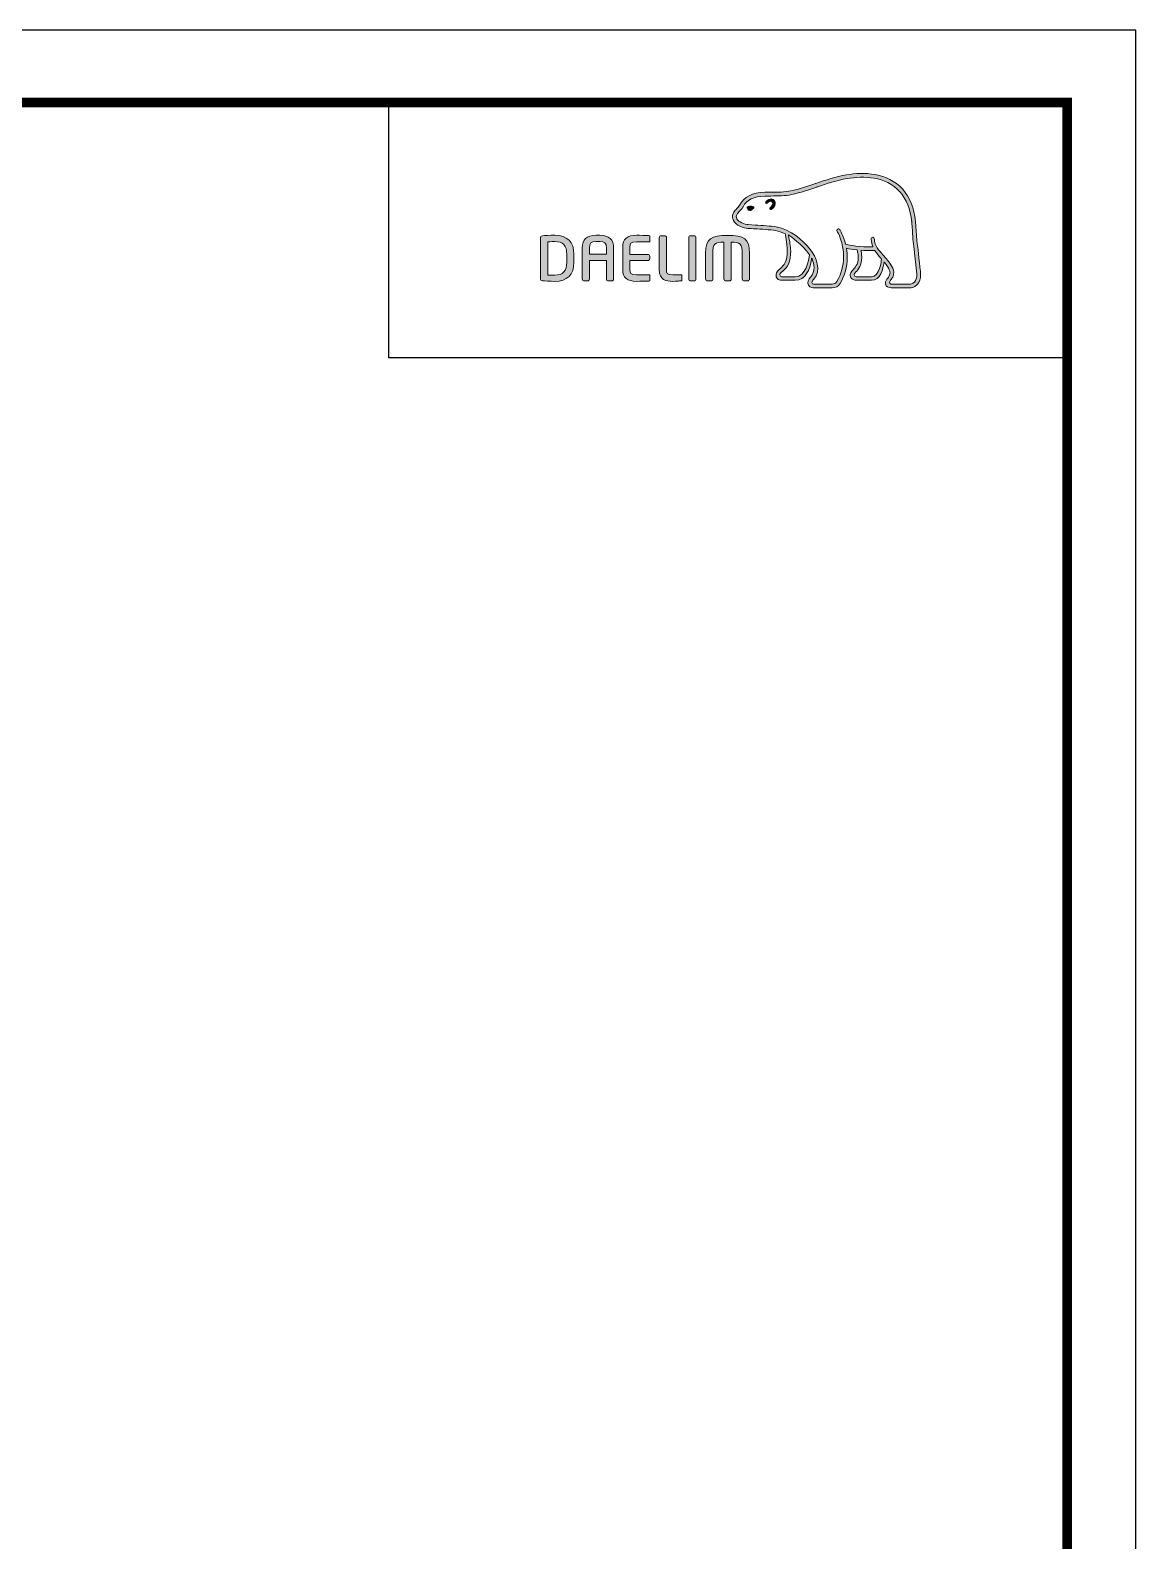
# Model space of a CAD drawing. Extents: x 881 to 2009, y 679 to 1506.
# Drawn here: x 1715.2 to 2009.1, y 1103.9 to 1505.6 of the extents above; entities that cross this region are included whole.
import ezdxf

# ---------------------------------------------------------------- set-up
doc = ezdxf.new("R2010")
doc.units = 0
doc.header["$LTSCALE"] = 10
doc.header["$MEASUREMENT"] = 0
doc.layers.get('0').update_dxf_attribs({"linetype": 'CONTINUOUS'})
doc.layers.add('레이어 1', color=7, linetype='CONTINUOUS', lineweight=0)

msp = doc.modelspace()

# ---------------------------------------------------------------- hatches: boundary and pattern name
at = {"layer": '레이어 1'}
h = msp.add_hatch(color=5, dxfattribs=at)
h.dxf.hatch_style = 1
edge = h.paths.add_edge_path(flags=16)
edge.add_spline(control_points=[(1950.26, 1438.6), (1949.77, 1438.05), (1949.16, 1438.05), (1949.13, 1438.05), (1949.13, 1438.05), (1944.18, 1438.05), (1944.18, 1438.05), (1944, 1438.05), (1943.86, 1438.09), (1943.77, 1438.18), (1943.69, 1438.26), (1943.66, 1438.37), (1943.66, 1438.51), (1943.66, 1438.79), (1943.86, 1439.04), (1944.08, 1439.31), (1944.28, 1439.57), (1944.47, 1439.82), (1944.58, 1440.12), (1944.85, 1440.85), (1944.82, 1441.62), (1944.5, 1442.31), (1943.91, 1443.55), (1943.04, 1444.52), (1942.2, 1445.46), (1942.2, 1445.46), (1941.92, 1445.78), (1941.92, 1445.78), (1940.83, 1447), (1939.7, 1448.26), (1939.61, 1449.96), (1939.59, 1450.3), (1939.43, 1450.5), (1939.22, 1450.5), (1939.22, 1450.5), (1938.9, 1450.34), (1938.89, 1450.34), (1938.8, 1450.25), (1938.75, 1450.1), (1938.75, 1449.94), (1938.75, 1449.94), (1938.76, 1449.88), (1938.76, 1449.88), (1938.8, 1449.27), (1938.95, 1448.66), (1939.21, 1448.03), (1939.21, 1448.03), (1939.23, 1447.97), (1939.23, 1447.97), (1939.23, 1447.97), (1939.16, 1447.97), (1939.16, 1447.97), (1935.99, 1447.84), (1932.87, 1448.44), (1931.96, 1448.66), (1931.39, 1450.93), (1930.48, 1452.44), (1930.44, 1452.5), (1930.37, 1452.62), (1930.25, 1452.71), (1930.14, 1452.74), (1930.14, 1452.74), (1929.88, 1452.7), (1929.84, 1452.7), (1929.82, 1452.66), (1929.77, 1452.6), (1929.67, 1452.46), (1929.67, 1452.46), (1929.66, 1452.35), (1929.66, 1452.35), (1929.66, 1452.35), (1929.74, 1452.05), (1929.74, 1452.05), (1929.81, 1451.93), (1931.44, 1449.08), (1931.44, 1445.29), (1931.44, 1442.96), (1930.83, 1440.75), (1929.62, 1438.75), (1929.33, 1438.26), (1928.95, 1438.05), (1928.38, 1438.05), (1928.38, 1438.05), (1923.5, 1438.05), (1923.5, 1438.05), (1923.34, 1438.05), (1923.01, 1438.16), (1923.01, 1438.51), (1923.01, 1438.71), (1923.19, 1439.03), (1923.49, 1439.36), (1925.52, 1441.63), (1924.35, 1445.16), (1922.4, 1447.49), (1920.51, 1449.74), (1917.44, 1452.57), (1913.5, 1453.27), (1912.1, 1453.51), (1909.8, 1453.65), (1907.94, 1453.76), (1907.94, 1453.76), (1906.07, 1453.87), (1906.07, 1453.87), (1905.1, 1453.94), (1903.51, 1454.54), (1903.03, 1455.45), (1902.82, 1455.83), (1902.85, 1456.22), (1903.1, 1456.66), (1903.27, 1456.93), (1903.49, 1457.16), (1903.77, 1457.44), (1904.07, 1457.75), (1904.39, 1458.07), (1904.64, 1458.5), (1904.64, 1458.5), (1904.71, 1458.63), (1904.71, 1458.63), (1905.65, 1460.43), (1907.59, 1461.39), (1910.48, 1461.46), (1910.48, 1461.46), (1912.11, 1461.48), (1912.11, 1461.48), (1913.9, 1461.49), (1915.92, 1461.5), (1917.59, 1461.86), (1919.93, 1462.36), (1922.28, 1463.16), (1924.35, 1463.87), (1924.35, 1463.87), (1924.42, 1463.89), (1924.42, 1463.89), (1926.98, 1464.77), (1929.64, 1465.68), (1932.35, 1466.12), (1936.68, 1466.83), (1942.64, 1466.81), (1946.39, 1462.6), (1948.12, 1460.66), (1949.19, 1457.98), (1949.55, 1454.64), (1949.55, 1454.64), (1949.54, 1454.65), (1949.53, 1454.66), (1949.56, 1454.6), (1949.59, 1454.22), (1949.74, 1452.1), (1949.78, 1451.08), (1949.83, 1450.02), (1950.1, 1448.06), (1950.1, 1448.06), (1950.85, 1441.52), (1950.85, 1441.52), (1950.85, 1441.52), (1950.9, 1440.72), (1950.9, 1440.72), (1950.9, 1439.78), (1950.69, 1439.07), (1950.26, 1438.6)], knot_values=[0, 0, 0, 0, 1, 1, 1, 2, 2, 2, 3, 3, 3, 4, 4, 4, 5, 5, 5, 6, 6, 6, 7, 7, 7, 8, 8, 8, 9, 9, 9, 10, 10, 10, 11, 11, 11, 12, 12, 12, 13, 13, 13, 14, 14, 14, 15, 15, 15, 16, 16, 16, 17, 17, 17, 18, 18, 18, 19, 19, 19, 20, 20, 20, 21, 21, 21, 22, 22, 22, 23, 23, 23, 24, 24, 24, 25, 25, 25, 26, 26, 26, 27, 27, 27, 28, 28, 28, 29, 29, 29, 30, 30, 30, 31, 31, 31, 32, 32, 32, 33, 33, 33, 34, 34, 34, 35, 35, 35, 36, 36, 36, 37, 37, 37, 38, 38, 38, 39, 39, 39, 40, 40, 40, 41, 41, 41, 42, 42, 42, 43, 43, 43, 44, 44, 44, 45, 45, 45, 46, 46, 46, 47, 47, 47, 48, 48, 48, 49, 49, 49, 50, 50, 50, 51, 51, 51, 52, 52, 52, 53, 53, 53, 53], degree=3, periodic=0)
edge = h.paths.add_edge_path(flags=16)
edge.add_spline(control_points=[(1938.83, 1440.01), (1938.83, 1440.01), (1934.79, 1440.01), (1934.79, 1440.01), (1934.49, 1440.01), (1934.25, 1440.25), (1934.25, 1440.55), (1934.25, 1440.77), (1934.44, 1441.04), (1934.61, 1441.22), (1935.43, 1442.01), (1936.27, 1443.09), (1936.27, 1445.15), (1936.27, 1445.15), (1936.22, 1446.08), (1936.22, 1446.08), (1936.22, 1446.08), (1936.07, 1446.99), (1936.07, 1446.99), (1936.07, 1446.99), (1936.06, 1447.05), (1936.06, 1447.05), (1936.06, 1447.05), (1936.12, 1447.04), (1936.12, 1447.04), (1936.88, 1446.99), (1938.34, 1446.91), (1939.74, 1446.97), (1940.09, 1446.41), (1940.67, 1445.68), (1941.5, 1444.71), (1941.46, 1444.23), (1941.06, 1440.01), (1938.83, 1440.01)], knot_values=[0, 0, 0, 0, 1, 1, 1, 2, 2, 2, 3, 3, 3, 4, 4, 4, 5, 5, 5, 6, 6, 6, 7, 7, 7, 8, 8, 8, 9, 9, 9, 10, 10, 10, 11, 11, 11, 11], degree=3, periodic=0)
edge = h.paths.add_edge_path(flags=16)
edge.add_spline(control_points=[(1918.57, 1440.01), (1918.57, 1440.01), (1915.03, 1440.01), (1915.03, 1440.01), (1914.76, 1440.01), (1914.48, 1440.23), (1914.48, 1440.55), (1914.48, 1440.75), (1914.64, 1440.99), (1914.94, 1441.24), (1915.84, 1441.95), (1917.2, 1443.03), (1917.34, 1446.02), (1917.34, 1446.02), (1917.36, 1446.83), (1917.36, 1446.83), (1917.36, 1448.1), (1917.07, 1449.63), (1916.8, 1451), (1916.8, 1451), (1916.75, 1451.14), (1916.75, 1451.14), (1916.75, 1451.14), (1916.87, 1451.05), (1916.87, 1451.05), (1917.4, 1450.73), (1920.29, 1448.76), (1922.34, 1445.87), (1922.17, 1444.5), (1921.4, 1440.01), (1918.57, 1440.01)], knot_values=[0, 0, 0, 0, 1, 1, 1, 2, 2, 2, 3, 3, 3, 4, 4, 4, 5, 5, 5, 6, 6, 6, 7, 7, 7, 8, 8, 8, 9, 9, 9, 10, 10, 10, 10], degree=3, periodic=0)
edge = h.paths.add_edge_path()
edge.add_spline(control_points=[(1951.85, 1441.61), (1951.85, 1441.62), (1951.1, 1448.2), (1951.1, 1448.2), (1950.82, 1450.17), (1950.78, 1451.21), (1950.75, 1452.14), (1950.75, 1452.14), (1950.56, 1454.74), (1950.56, 1454.74), (1950.17, 1458.3), (1949.01, 1461.17), (1947.14, 1463.27), (1943.09, 1467.82), (1936.77, 1467.86), (1932.18, 1467.11), (1929.36, 1466.64), (1926.67, 1465.72), (1924.07, 1464.83), (1924.07, 1464.83), (1923.99, 1464.8), (1923.99, 1464.8), (1921.95, 1464.11), (1919.64, 1463.32), (1917.38, 1462.84), (1915.82, 1462.5), (1913.87, 1462.49), (1912.15, 1462.48), (1912.15, 1462.48), (1910.45, 1462.46), (1910.45, 1462.46), (1907.17, 1462.38), (1904.94, 1461.24), (1903.82, 1459.09), (1903.82, 1459.09), (1903.76, 1459), (1903.76, 1459), (1903.58, 1458.67), (1903.3, 1458.39), (1903.05, 1458.15), (1902.78, 1457.87), (1902.47, 1457.56), (1902.24, 1457.16), (1902, 1456.76), (1901.89, 1456.36), (1901.89, 1455.96), (1901.89, 1455.63), (1901.97, 1455.3), (1902.14, 1454.98), (1902.83, 1453.67), (1904.82, 1452.96), (1906, 1452.88), (1906, 1452.88), (1907.75, 1452.77), (1907.79, 1452.76), (1909.53, 1452.66), (1911.92, 1452.53), (1913.32, 1452.28), (1914.13, 1452.14), (1915.06, 1451.84), (1915.91, 1451.44), (1915.97, 1451.22), (1916.42, 1449.25), (1916.42, 1446.83), (1916.42, 1446.83), (1916.4, 1446.06), (1916.4, 1446.06), (1916.27, 1443.51), (1915.16, 1442.61), (1914.34, 1441.96), (1914.26, 1441.9), (1913.53, 1441.29), (1913.48, 1440.57), (1913.44, 1440.15), (1913.56, 1439.78), (1913.81, 1439.51), (1914.08, 1439.22), (1914.49, 1439.07), (1915.03, 1439.07), (1915.03, 1439.07), (1918.57, 1439.07), (1918.57, 1439.07), (1921.22, 1439.07), (1922.54, 1441.93), (1922.93, 1444.6), (1922.93, 1444.6), (1922.94, 1444.98), (1922.94, 1444.98), (1922.94, 1444.98), (1923.05, 1444.79), (1923.05, 1444.79), (1923.39, 1444.03), (1923.6, 1443.13), (1923.6, 1442.45), (1923.6, 1441.49), (1923.3, 1440.65), (1922.74, 1440.03), (1922.6, 1439.89), (1921.89, 1439.16), (1921.89, 1438.42), (1921.89, 1438.42), (1921.89, 1438.3), (1921.89, 1438.3), (1921.99, 1437.43), (1922.7, 1437.05), (1923.35, 1437.05), (1923.35, 1437.05), (1928.38, 1437.05), (1928.38, 1437.05), (1929.29, 1437.05), (1930.02, 1437.46), (1930.48, 1438.23), (1931.76, 1440.36), (1932.41, 1442.67), (1932.41, 1445.09), (1932.41, 1445.85), (1932.34, 1446.66), (1932.2, 1447.5), (1932.2, 1447.5), (1932.19, 1447.57), (1932.19, 1447.57), (1932.19, 1447.57), (1932.26, 1447.55), (1932.26, 1447.55), (1932.86, 1447.43), (1933.84, 1447.27), (1935.04, 1447.13), (1935.04, 1447.13), (1935.07, 1447.13), (1935.07, 1447.13), (1935.07, 1447.13), (1935.24, 1446.21), (1935.24, 1446.21), (1935.24, 1446.21), (1935.27, 1445.99), (1935.27, 1445.99), (1935.27, 1445.99), (1935.32, 1445.17), (1935.32, 1445.17), (1935.32, 1443.21), (1934.43, 1442.36), (1933.95, 1441.9), (1933.95, 1441.89), (1933.28, 1441.22), (1933.21, 1440.61), (1933.21, 1440.61), (1933.18, 1440.43), (1933.18, 1440.43), (1933.18, 1440.24), (1933.23, 1439.87), (1933.56, 1439.53), (1933.85, 1439.22), (1934.3, 1439.07), (1934.9, 1439.07), (1934.9, 1439.07), (1938.83, 1439.07), (1938.83, 1439.07), (1941.21, 1439.07), (1941.93, 1442.1), (1942.21, 1443.8), (1942.21, 1443.8), (1942.23, 1443.97), (1942.23, 1443.97), (1942.23, 1443.97), (1942.32, 1443.84), (1942.32, 1443.84), (1942.87, 1443.14), (1943.35, 1442.36), (1943.58, 1441.88), (1943.71, 1441.63), (1943.77, 1441.34), (1943.77, 1441.06), (1943.77, 1441.06), (1943.68, 1440.5), (1943.68, 1440.5), (1943.59, 1440.19), (1943.38, 1439.9), (1943.18, 1439.63), (1942.87, 1439.24), (1942.56, 1438.83), (1942.56, 1438.34), (1942.56, 1438.34), (1942.59, 1438.06), (1942.59, 1438.06), (1942.74, 1437.41), (1943.27, 1437.05), (1944.09, 1437.05), (1944.09, 1437.05), (1949.13, 1437.05), (1949.13, 1437.05), (1949.24, 1437.05), (1950.22, 1437.07), (1950.99, 1437.91), (1951.61, 1438.57), (1951.91, 1439.49), (1951.91, 1440.71), (1951.91, 1440.71), (1951.85, 1441.61), (1951.85, 1441.61)], knot_values=[0, 0, 0, 0, 1, 1, 1, 2, 2, 2, 3, 3, 3, 4, 4, 4, 5, 5, 5, 6, 6, 6, 7, 7, 7, 8, 8, 8, 9, 9, 9, 10, 10, 10, 11, 11, 11, 12, 12, 12, 13, 13, 13, 14, 14, 14, 15, 15, 15, 16, 16, 16, 17, 17, 17, 18, 18, 18, 19, 19, 19, 20, 20, 20, 21, 21, 21, 22, 22, 22, 23, 23, 23, 24, 24, 24, 25, 25, 25, 26, 26, 26, 27, 27, 27, 28, 28, 28, 29, 29, 29, 30, 30, 30, 31, 31, 31, 32, 32, 32, 33, 33, 33, 34, 34, 34, 35, 35, 35, 36, 36, 36, 37, 37, 37, 38, 38, 38, 39, 39, 39, 40, 40, 40, 41, 41, 41, 42, 42, 42, 43, 43, 43, 44, 44, 44, 45, 45, 45, 46, 46, 46, 47, 47, 47, 48, 48, 48, 49, 49, 49, 50, 50, 50, 51, 51, 51, 52, 52, 52, 53, 53, 53, 54, 54, 54, 55, 55, 55, 56, 56, 56, 57, 57, 57, 58, 58, 58, 59, 59, 59, 60, 60, 60, 61, 61, 61, 62, 62, 62, 63, 63, 63, 64, 64, 64, 65, 65, 65, 66, 66, 66, 66], degree=3, periodic=0)
edge = h.paths.add_edge_path(flags=0)
edge.add_spline(control_points=[(1905.92, 1458.62), (1905.92, 1458.62), (1906.65, 1458.95), (1907.56, 1458.6), (1907.56, 1458.6), (1907.67, 1458.56), (1907.53, 1458.35), (1907.08, 1457.75), (1906.65, 1457.63), (1906.65, 1457.63), (1906.65, 1457.63), (1906.33, 1457.52), (1906.15, 1457.73), (1905.8, 1458.15), (1905.79, 1458.4), (1905.79, 1458.4), (1905.79, 1458.4), (1905.75, 1458.58), (1905.92, 1458.62)], knot_values=[0, 0, 0, 0, 1, 1, 1, 2, 2, 2, 3, 3, 3, 4, 4, 4, 5, 5, 5, 6, 6, 6, 6], degree=3, periodic=0)
edge = h.paths.add_edge_path(flags=0)
edge.add_spline(control_points=[(1910.76, 1459.97), (1910.65, 1459.85), (1910.64, 1459.65), (1910.76, 1459.55), (1910.87, 1459.45), (1911.07, 1459.47), (1911.18, 1459.59), (1911.23, 1459.65), (1911.84, 1460.37), (1912.36, 1460), (1912.55, 1459.87), (1912.62, 1459.67), (1912.6, 1459.42), (1912.55, 1459.02), (1912.2, 1458.57), (1911.96, 1458.41), (1911.82, 1458.33), (1911.74, 1458.15), (1911.8, 1458.01), (1911.86, 1457.86), (1912.05, 1457.82), (1912.19, 1457.89), (1912.63, 1458.1), (1913.17, 1458.79), (1913.25, 1459.44), (1913.3, 1459.89), (1913.1, 1460.26), (1912.74, 1460.51), (1911.96, 1461.06), (1911.08, 1460.32), (1910.76, 1459.97)], knot_values=[0, 0, 0, 0, 1, 1, 1, 2, 2, 2, 3, 3, 3, 4, 4, 4, 5, 5, 5, 6, 6, 6, 7, 7, 7, 8, 8, 8, 9, 9, 9, 10, 10, 10, 10], degree=3, periodic=0)
edge = h.paths.add_edge_path(flags=0)
edge.add_spline(control_points=[(1910.66, 1459.44), (1910.66, 1459.44), (1910.66, 1459.44), (1910.66, 1459.44), (1910.66, 1459.44), (1910.66, 1459.44), (1910.66, 1459.44)], knot_values=[0, 0, 0, 0, 1, 1, 1, 2, 2, 2, 2], degree=3, periodic=0)
h = msp.add_hatch(color=5, dxfattribs=at)
h.dxf.hatch_style = 2
edge = h.paths.add_edge_path()
edge.add_spline(control_points=[(1905.92, 1458.62), (1905.92, 1458.62), (1906.65, 1458.95), (1907.56, 1458.6), (1907.56, 1458.6), (1907.67, 1458.56), (1907.53, 1458.35), (1907.08, 1457.75), (1906.65, 1457.63), (1906.65, 1457.63), (1906.65, 1457.63), (1906.33, 1457.52), (1906.15, 1457.73), (1905.8, 1458.15), (1905.79, 1458.4), (1905.79, 1458.4), (1905.79, 1458.4), (1905.75, 1458.58), (1905.92, 1458.62)], knot_values=[0, 0, 0, 0, 1, 1, 1, 2, 2, 2, 3, 3, 3, 4, 4, 4, 5, 5, 5, 6, 6, 6, 6], degree=3, periodic=0)
h = msp.add_hatch(color=5, dxfattribs=at)
h.dxf.hatch_style = 2
edge = h.paths.add_edge_path()
edge.add_spline(control_points=[(1910.76, 1459.97), (1910.65, 1459.85), (1910.64, 1459.65), (1910.76, 1459.55), (1910.87, 1459.45), (1911.07, 1459.47), (1911.18, 1459.59), (1911.23, 1459.65), (1911.84, 1460.37), (1912.36, 1460), (1912.55, 1459.87), (1912.62, 1459.67), (1912.6, 1459.42), (1912.55, 1459.02), (1912.2, 1458.57), (1911.96, 1458.41), (1911.82, 1458.33), (1911.74, 1458.15), (1911.8, 1458.01), (1911.86, 1457.86), (1912.05, 1457.82), (1912.19, 1457.89), (1912.63, 1458.1), (1913.17, 1458.79), (1913.25, 1459.44), (1913.3, 1459.89), (1913.1, 1460.26), (1912.74, 1460.51), (1911.96, 1461.06), (1911.08, 1460.32), (1910.76, 1459.97)], knot_values=[0, 0, 0, 0, 1, 1, 1, 2, 2, 2, 3, 3, 3, 4, 4, 4, 5, 5, 5, 6, 6, 6, 7, 7, 7, 8, 8, 8, 9, 9, 9, 10, 10, 10, 10], degree=3, periodic=0)
h = msp.add_hatch(color=5, dxfattribs=at)
h.dxf.hatch_style = 2
edge = h.paths.add_edge_path()
edge.add_spline(control_points=[(1857.83, 1443.86), (1857.83, 1441.56), (1856.78, 1440.44), (1854.62, 1440.44), (1854.62, 1440.44), (1853.14, 1440.47), (1852.76, 1440.47), (1852.76, 1440.47), (1852.76, 1449.29), (1852.76, 1449.29), (1853.52, 1449.37), (1854.61, 1449.38), (1854.62, 1449.38), (1856.84, 1449.38), (1857.83, 1448.33), (1857.83, 1445.96), (1857.83, 1445.96), (1857.83, 1443.86), (1857.83, 1443.86)], knot_values=[0, 0, 0, 0, 1, 1, 1, 2, 2, 2, 3, 3, 3, 4, 4, 4, 5, 5, 5, 6, 6, 6, 6], degree=3, periodic=0)
edge = h.paths.add_edge_path()
edge.add_spline(control_points=[(1854.62, 1451.04), (1853.42, 1451.04), (1851.87, 1450.96), (1851.36, 1450.88), (1851.04, 1450.83), (1850.83, 1450.59), (1850.83, 1450.27), (1850.83, 1450.27), (1850.83, 1439.55), (1850.83, 1439.55), (1850.83, 1439.22), (1851.04, 1438.99), (1851.37, 1438.94), (1851.86, 1438.86), (1853.41, 1438.79), (1854.62, 1438.79), (1857.97, 1438.79), (1859.74, 1440.54), (1859.74, 1443.86), (1859.74, 1443.86), (1859.74, 1445.96), (1859.74, 1445.96), (1859.74, 1449.28), (1857.97, 1451.04), (1854.62, 1451.04)], knot_values=[0, 0, 0, 0, 1, 1, 1, 2, 2, 2, 3, 3, 3, 4, 4, 4, 5, 5, 5, 6, 6, 6, 7, 7, 7, 8, 8, 8, 8], degree=3, periodic=0)
h = msp.add_hatch(color=5, dxfattribs=at)
h.dxf.hatch_style = 2
edge = h.paths.add_edge_path()
edge.add_spline(control_points=[(1868.37, 1445.98), (1868.37, 1445.98), (1863.86, 1445.98), (1863.86, 1445.98), (1863.86, 1446.14), (1863.86, 1447.59), (1863.86, 1447.59), (1863.86, 1449.09), (1864.3, 1449.35), (1865.64, 1449.35), (1865.64, 1449.35), (1866.58, 1449.35), (1866.58, 1449.35), (1867.92, 1449.35), (1868.37, 1449.09), (1868.37, 1447.59), (1868.37, 1447.59), (1868.37, 1446.14), (1868.37, 1445.98)], knot_values=[0, 0, 0, 0, 1, 1, 1, 2, 2, 2, 3, 3, 3, 4, 4, 4, 5, 5, 5, 6, 6, 6, 6], degree=3, periodic=0)
edge = h.paths.add_edge_path()
edge.add_spline(control_points=[(1866.58, 1451.04), (1866.58, 1451.04), (1865.64, 1451.04), (1865.64, 1451.04), (1863.09, 1451.04), (1861.95, 1449.97), (1861.95, 1447.59), (1861.95, 1447.59), (1861.95, 1439.42), (1861.95, 1439.42), (1861.95, 1439.14), (1862.18, 1438.89), (1862.46, 1438.89), (1862.46, 1438.89), (1863.35, 1438.89), (1863.35, 1438.89), (1863.67, 1438.89), (1863.86, 1439.16), (1863.86, 1439.42), (1863.86, 1439.42), (1863.86, 1444.11), (1863.86, 1444.3), (1863.86, 1444.3), (1868.37, 1444.3), (1868.37, 1444.3), (1868.37, 1444.11), (1868.37, 1439.42), (1868.37, 1439.42), (1868.37, 1439.13), (1868.6, 1438.89), (1868.88, 1438.89), (1868.88, 1438.89), (1869.76, 1438.89), (1869.76, 1438.89), (1870.07, 1438.89), (1870.28, 1439.17), (1870.28, 1439.42), (1870.28, 1439.42), (1870.28, 1447.59), (1870.28, 1447.59), (1870.28, 1449.97), (1869.14, 1451.04), (1866.58, 1451.04)], knot_values=[0, 0, 0, 0, 1, 1, 1, 2, 2, 2, 3, 3, 3, 4, 4, 4, 5, 5, 5, 6, 6, 6, 7, 7, 7, 8, 8, 8, 9, 9, 9, 10, 10, 10, 11, 11, 11, 12, 12, 12, 13, 13, 13, 14, 14, 14, 14], degree=3, periodic=0)
h = msp.add_hatch(color=5, dxfattribs=at)
h.dxf.hatch_style = 2
edge = h.paths.add_edge_path()
edge.add_spline(control_points=[(1872.71, 1447.92), (1872.71, 1447.92), (1872.71, 1441.91), (1872.71, 1441.91), (1872.71, 1439.81), (1873.91, 1438.79), (1876.38, 1438.79), (1877.47, 1438.79), (1878.95, 1438.81), (1879.55, 1438.86), (1879.54, 1438.86), (1879.83, 1438.89), (1879.83, 1438.89), (1879.83, 1438.89), (1879.92, 1438.9), (1879.92, 1438.9), (1879.92, 1438.9), (1879.92, 1440.51), (1879.92, 1440.51), (1879.92, 1440.51), (1876.39, 1440.51), (1876.39, 1440.51), (1874.62, 1440.51), (1874.62, 1441), (1874.62, 1441.91), (1874.62, 1441.91), (1874.62, 1444.13), (1874.62, 1444.31), (1874.81, 1444.31), (1879.37, 1444.31), (1879.37, 1444.31), (1879.66, 1444.31), (1879.91, 1444.55), (1879.91, 1444.84), (1879.91, 1444.84), (1879.91, 1445.43), (1879.91, 1445.43), (1879.91, 1445.73), (1879.66, 1445.96), (1879.37, 1445.96), (1879.37, 1445.96), (1874.81, 1445.96), (1874.62, 1445.96), (1874.62, 1446.14), (1874.62, 1447.92), (1874.62, 1447.92), (1874.62, 1448.82), (1874.62, 1449.32), (1876.39, 1449.32), (1876.39, 1449.32), (1879.92, 1449.3), (1879.92, 1449.3), (1879.92, 1449.3), (1879.92, 1450.9), (1879.92, 1450.9), (1879.92, 1450.9), (1879.54, 1450.94), (1879.54, 1450.94), (1878.85, 1451), (1877.26, 1451.04), (1876.38, 1451.04), (1873.91, 1451.04), (1872.71, 1450.02), (1872.71, 1447.92)], knot_values=[0, 0, 0, 0, 1, 1, 1, 2, 2, 2, 3, 3, 3, 4, 4, 4, 5, 5, 5, 6, 6, 6, 7, 7, 7, 8, 8, 8, 9, 9, 9, 10, 10, 10, 11, 11, 11, 12, 12, 12, 13, 13, 13, 14, 14, 14, 15, 15, 15, 16, 16, 16, 17, 17, 17, 18, 18, 18, 19, 19, 19, 20, 20, 20, 21, 21, 21, 21], degree=3, periodic=0)
h = msp.add_hatch(color=5, dxfattribs=at)
h.dxf.hatch_style = 2
edge = h.paths.add_edge_path()
edge.add_spline(control_points=[(1882.98, 1450.93), (1882.69, 1450.93), (1882.44, 1450.68), (1882.44, 1450.39), (1882.44, 1450.39), (1882.44, 1441.91), (1882.44, 1441.91), (1882.44, 1439.14), (1884.32, 1438.79), (1885.97, 1438.79), (1887.17, 1438.79), (1887.48, 1438.84), (1887.84, 1438.9), (1887.84, 1438.9), (1888.05, 1438.93), (1888.05, 1438.93), (1888.05, 1438.93), (1888.33, 1438.96), (1888.33, 1438.96), (1888.33, 1438.96), (1888.41, 1438.97), (1888.41, 1438.97), (1888.41, 1438.97), (1888.41, 1440.51), (1888.41, 1440.51), (1888.41, 1440.51), (1885.99, 1440.51), (1885.99, 1440.51), (1884.35, 1440.51), (1884.35, 1441.12), (1884.35, 1441.72), (1884.35, 1441.72), (1884.35, 1450.39), (1884.35, 1450.39), (1884.35, 1450.68), (1884.1, 1450.93), (1883.81, 1450.93), (1883.81, 1450.93), (1882.98, 1450.93), (1882.98, 1450.93)], knot_values=[0, 0, 0, 0, 1, 1, 1, 2, 2, 2, 3, 3, 3, 4, 4, 4, 5, 5, 5, 6, 6, 6, 7, 7, 7, 8, 8, 8, 9, 9, 9, 10, 10, 10, 11, 11, 11, 12, 12, 12, 13, 13, 13, 13], degree=3, periodic=0)
h = msp.add_hatch(color=5, dxfattribs=at)
h.dxf.hatch_style = 2
edge = h.paths.add_edge_path()
edge.add_spline(control_points=[(1890.78, 1450.93), (1890.46, 1450.93), (1890.27, 1450.66), (1890.27, 1450.41), (1890.27, 1450.41), (1890.27, 1439.42), (1890.27, 1439.42), (1890.27, 1439.13), (1890.49, 1438.89), (1890.78, 1438.89), (1890.78, 1438.89), (1891.67, 1438.89), (1891.67, 1438.89), (1891.99, 1438.89), (1892.18, 1439.16), (1892.18, 1439.42), (1892.18, 1439.42), (1892.18, 1450.41), (1892.18, 1450.41), (1892.18, 1450.7), (1891.95, 1450.93), (1891.67, 1450.93), (1891.67, 1450.93), (1890.78, 1450.93), (1890.78, 1450.93)], knot_values=[0, 0, 0, 0, 1, 1, 1, 2, 2, 2, 3, 3, 3, 4, 4, 4, 5, 5, 5, 6, 6, 6, 7, 7, 7, 8, 8, 8, 8], degree=3, periodic=0)
h = msp.add_hatch(color=5, dxfattribs=at)
h.dxf.hatch_style = 2
edge = h.paths.add_edge_path()
edge.add_spline(control_points=[(1894.75, 1446.19), (1894.75, 1446.19), (1894.75, 1439.42), (1894.75, 1439.42), (1894.75, 1439.13), (1894.97, 1438.89), (1895.26, 1438.89), (1895.26, 1438.89), (1896.16, 1438.89), (1896.16, 1438.89), (1896.48, 1438.89), (1896.67, 1439.16), (1896.67, 1439.42), (1896.67, 1439.42), (1896.67, 1446.02), (1896.67, 1446.02), (1896.67, 1448.93), (1897.16, 1449.21), (1899.62, 1449.21), (1899.62, 1449.04), (1899.62, 1439.42), (1899.62, 1439.42), (1899.62, 1439.12), (1899.84, 1438.89), (1900.13, 1438.89), (1900.13, 1438.89), (1901.02, 1438.89), (1901.02, 1438.89), (1901.34, 1438.89), (1901.53, 1439.16), (1901.53, 1439.42), (1901.53, 1439.42), (1901.53, 1449.01), (1901.53, 1449.2), (1902.68, 1449.19), (1903.49, 1449.1), (1903.92, 1448.66), (1904.38, 1448.2), (1904.47, 1447.34), (1904.47, 1446.02), (1904.47, 1446.02), (1904.47, 1439.42), (1904.47, 1439.42), (1904.47, 1439.14), (1904.71, 1438.89), (1904.99, 1438.89), (1904.99, 1438.89), (1905.9, 1438.89), (1905.9, 1438.89), (1906.21, 1438.89), (1906.41, 1439.17), (1906.41, 1439.42), (1906.41, 1439.42), (1906.41, 1446.19), (1906.41, 1446.19), (1906.41, 1450.28), (1904.95, 1450.98), (1900.59, 1450.98), (1896.2, 1450.98), (1894.75, 1450.28), (1894.75, 1446.19)], knot_values=[0, 0, 0, 0, 1, 1, 1, 2, 2, 2, 3, 3, 3, 4, 4, 4, 5, 5, 5, 6, 6, 6, 7, 7, 7, 8, 8, 8, 9, 9, 9, 10, 10, 10, 11, 11, 11, 12, 12, 12, 13, 13, 13, 14, 14, 14, 15, 15, 15, 16, 16, 16, 17, 17, 17, 18, 18, 18, 19, 19, 19, 20, 20, 20, 20], degree=3, periodic=0)

# ---------------------------------------------------------------- linework, layer by layer
at = {"color": 5, "ltscale": 0.5}
msp.add_line((1810.52, 1418.44), (1810.52, 1486.36), dxfattribs=at)
at = {"color": 5}
msp.add_line((1918.41, 1439.07), (1918.41, 1439.07), dxfattribs=at)
at = {"color": 5, "ltscale": 40}
msp.add_line((1990.87, 1418.44), (1810.52, 1418.44), dxfattribs=at)
at = {"ltscale": 0.5}
msp.add_lwpolyline([(880.72, 678.76), (2009.12, 678.76), (2009.12, 1505.56), (880.72, 1505.56)], close=True, dxfattribs=at)
at = {"color": 5, "linetype": 'ByBlock', "lineweight": 200, "const_width": 2.6}
msp.add_lwpolyline([(898.87, 714.16), (1990.87, 714.16), (1990.87, 1486.36), (898.87, 1486.36)], close=True, dxfattribs=at)
at = {"layer": '레이어 1', "color": 5}
for points, knots in [([(1951.85, 1441.61), (1951.85, 1441.62), (1951.1, 1448.2), (1951.1, 1448.2), (1950.82, 1450.17), (1950.78, 1451.21), (1950.75, 1452.14), (1950.75, 1452.14), (1950.56, 1454.74), (1950.56, 1454.74), (1950.17, 1458.3), (1949.01, 1461.17), (1947.14, 1463.27), (1943.09, 1467.82), (1936.77, 1467.86), (1932.18, 1467.11), (1929.36, 1466.64), (1926.67, 1465.72), (1924.07, 1464.83), (1924.07, 1464.83), (1923.99, 1464.8), (1923.99, 1464.8), (1921.95, 1464.11), (1919.64, 1463.32), (1917.38, 1462.84), (1915.82, 1462.5), (1913.87, 1462.49), (1912.15, 1462.48), (1912.15, 1462.48), (1910.45, 1462.46), (1910.45, 1462.46), (1907.17, 1462.38), (1904.94, 1461.24), (1903.82, 1459.09), (1903.82, 1459.09), (1903.76, 1459), (1903.76, 1459), (1903.58, 1458.67), (1903.3, 1458.39), (1903.05, 1458.15), (1902.78, 1457.87), (1902.47, 1457.56), (1902.24, 1457.16), (1902, 1456.76), (1901.89, 1456.36), (1901.89, 1455.96), (1901.89, 1455.63), (1901.97, 1455.3), (1902.14, 1454.98), (1902.83, 1453.67), (1904.82, 1452.96), (1906, 1452.88), (1906, 1452.88), (1907.75, 1452.77), (1907.79, 1452.76), (1909.53, 1452.66), (1911.92, 1452.53), (1913.32, 1452.28), (1914.13, 1452.14), (1915.06, 1451.84), (1915.91, 1451.44), (1915.97, 1451.22), (1916.42, 1449.25), (1916.42, 1446.83), (1916.42, 1446.83), (1916.4, 1446.06), (1916.4, 1446.06), (1916.27, 1443.51), (1915.16, 1442.61), (1914.34, 1441.96), (1914.26, 1441.9), (1913.53, 1441.29), (1913.48, 1440.57), (1913.44, 1440.15), (1913.56, 1439.78), (1913.81, 1439.51), (1914.08, 1439.22), (1914.49, 1439.07), (1915.03, 1439.07), (1915.03, 1439.07), (1918.57, 1439.07), (1918.57, 1439.07), (1921.22, 1439.07), (1922.54, 1441.93), (1922.93, 1444.6), (1922.93, 1444.6), (1922.94, 1444.98), (1922.94, 1444.98), (1922.94, 1444.98), (1923.05, 1444.79), (1923.05, 1444.79), (1923.39, 1444.03), (1923.6, 1443.13), (1923.6, 1442.45), (1923.6, 1441.49), (1923.3, 1440.65), (1922.74, 1440.03), (1922.6, 1439.89), (1921.89, 1439.16), (1921.89, 1438.42), (1921.89, 1438.42), (1921.89, 1438.3), (1921.89, 1438.3), (1921.99, 1437.43), (1922.7, 1437.05), (1923.35, 1437.05), (1923.35, 1437.05), (1928.38, 1437.05), (1928.38, 1437.05), (1929.29, 1437.05), (1930.02, 1437.46), (1930.48, 1438.23), (1931.76, 1440.36), (1932.41, 1442.67), (1932.41, 1445.09), (1932.41, 1445.85), (1932.34, 1446.66), (1932.2, 1447.5), (1932.2, 1447.5), (1932.19, 1447.57), (1932.19, 1447.57), (1932.19, 1447.57), (1932.26, 1447.55), (1932.26, 1447.55), (1932.86, 1447.43), (1933.84, 1447.27), (1935.04, 1447.13), (1935.04, 1447.13), (1935.07, 1447.13), (1935.07, 1447.13), (1935.07, 1447.13), (1935.24, 1446.21), (1935.24, 1446.21), (1935.24, 1446.21), (1935.27, 1445.99), (1935.27, 1445.99), (1935.27, 1445.99), (1935.32, 1445.17), (1935.32, 1445.17), (1935.32, 1443.21), (1934.43, 1442.36), (1933.95, 1441.9), (1933.95, 1441.89), (1933.28, 1441.22), (1933.21, 1440.61), (1933.21, 1440.61), (1933.18, 1440.43), (1933.18, 1440.43), (1933.18, 1440.24), (1933.23, 1439.87), (1933.56, 1439.53), (1933.85, 1439.22), (1934.3, 1439.07), (1934.9, 1439.07), (1934.9, 1439.07), (1938.83, 1439.07), (1938.83, 1439.07), (1941.21, 1439.07), (1941.93, 1442.1), (1942.21, 1443.8), (1942.21, 1443.8), (1942.23, 1443.97), (1942.23, 1443.97), (1942.23, 1443.97), (1942.32, 1443.84), (1942.32, 1443.84), (1942.87, 1443.14), (1943.35, 1442.36), (1943.58, 1441.88), (1943.71, 1441.63), (1943.77, 1441.34), (1943.77, 1441.06), (1943.77, 1441.06), (1943.68, 1440.5), (1943.68, 1440.5), (1943.59, 1440.19), (1943.38, 1439.9), (1943.18, 1439.63), (1942.87, 1439.24), (1942.56, 1438.83), (1942.56, 1438.34), (1942.56, 1438.34), (1942.59, 1438.06), (1942.59, 1438.06), (1942.74, 1437.41), (1943.27, 1437.05), (1944.09, 1437.05), (1944.09, 1437.05), (1949.13, 1437.05), (1949.13, 1437.05), (1949.24, 1437.05), (1950.22, 1437.07), (1950.99, 1437.91), (1951.61, 1438.57), (1951.91, 1439.49), (1951.91, 1440.71), (1951.91, 1440.71), (1951.85, 1441.61), (1951.85, 1441.61)], [0, 0, 0, 0, 1, 1, 1, 2, 2, 2, 3, 3, 3, 4, 4, 4, 5, 5, 5, 6, 6, 6, 7, 7, 7, 8, 8, 8, 9, 9, 9, 10, 10, 10, 11, 11, 11, 12, 12, 12, 13, 13, 13, 14, 14, 14, 15, 15, 15, 16, 16, 16, 17, 17, 17, 18, 18, 18, 19, 19, 19, 20, 20, 20, 21, 21, 21, 22, 22, 22, 23, 23, 23, 24, 24, 24, 25, 25, 25, 26, 26, 26, 27, 27, 27, 28, 28, 28, 29, 29, 29, 30, 30, 30, 31, 31, 31, 32, 32, 32, 33, 33, 33, 34, 34, 34, 35, 35, 35, 36, 36, 36, 37, 37, 37, 38, 38, 38, 39, 39, 39, 40, 40, 40, 41, 41, 41, 42, 42, 42, 43, 43, 43, 44, 44, 44, 45, 45, 45, 46, 46, 46, 47, 47, 47, 48, 48, 48, 49, 49, 49, 50, 50, 50, 51, 51, 51, 52, 52, 52, 53, 53, 53, 54, 54, 54, 55, 55, 55, 56, 56, 56, 57, 57, 57, 58, 58, 58, 59, 59, 59, 60, 60, 60, 61, 61, 61, 62, 62, 62, 63, 63, 63, 64, 64, 64, 65, 65, 65, 66, 66, 66, 66]), ([(1905.92, 1458.62), (1905.92, 1458.62), (1906.65, 1458.95), (1907.56, 1458.6), (1907.56, 1458.6), (1907.67, 1458.56), (1907.53, 1458.35), (1907.08, 1457.75), (1906.65, 1457.63), (1906.65, 1457.63), (1906.65, 1457.63), (1906.33, 1457.52), (1906.15, 1457.73), (1905.8, 1458.15), (1905.79, 1458.4), (1905.79, 1458.4), (1905.79, 1458.4), (1905.75, 1458.58), (1905.92, 1458.62)], [0, 0, 0, 0, 1, 1, 1, 2, 2, 2, 3, 3, 3, 4, 4, 4, 5, 5, 5, 6, 6, 6, 6]), ([(1910.76, 1459.97), (1910.65, 1459.85), (1910.64, 1459.65), (1910.76, 1459.55), (1910.87, 1459.45), (1911.07, 1459.47), (1911.18, 1459.59), (1911.23, 1459.65), (1911.84, 1460.37), (1912.36, 1460), (1912.55, 1459.87), (1912.62, 1459.67), (1912.6, 1459.42), (1912.55, 1459.02), (1912.2, 1458.57), (1911.96, 1458.41), (1911.82, 1458.33), (1911.74, 1458.15), (1911.8, 1458.01), (1911.86, 1457.86), (1912.05, 1457.82), (1912.19, 1457.89), (1912.63, 1458.1), (1913.17, 1458.79), (1913.25, 1459.44), (1913.3, 1459.89), (1913.1, 1460.26), (1912.74, 1460.51), (1911.96, 1461.06), (1911.08, 1460.32), (1910.76, 1459.97)], [0, 0, 0, 0, 1, 1, 1, 2, 2, 2, 3, 3, 3, 4, 4, 4, 5, 5, 5, 6, 6, 6, 7, 7, 7, 8, 8, 8, 9, 9, 9, 10, 10, 10, 10]), ([(1910.66, 1459.44), (1910.66, 1459.44), (1910.66, 1459.44), (1910.66, 1459.44), (1910.66, 1459.44), (1910.66, 1459.44), (1910.66, 1459.44)], [0, 0, 0, 0, 1, 1, 1, 2, 2, 2, 2]), ([(1854.62, 1451.04), (1853.42, 1451.04), (1851.87, 1450.96), (1851.36, 1450.88), (1851.04, 1450.83), (1850.83, 1450.59), (1850.83, 1450.27), (1850.83, 1450.27), (1850.83, 1439.55), (1850.83, 1439.55), (1850.83, 1439.22), (1851.04, 1438.99), (1851.37, 1438.94), (1851.86, 1438.86), (1853.41, 1438.79), (1854.62, 1438.79), (1857.97, 1438.79), (1859.74, 1440.54), (1859.74, 1443.86), (1859.74, 1443.86), (1859.74, 1445.96), (1859.74, 1445.96), (1859.74, 1449.28), (1857.97, 1451.04), (1854.62, 1451.04)], [0, 0, 0, 0, 1, 1, 1, 2, 2, 2, 3, 3, 3, 4, 4, 4, 5, 5, 5, 6, 6, 6, 7, 7, 7, 8, 8, 8, 8]), ([(1866.58, 1451.04), (1866.58, 1451.04), (1865.64, 1451.04), (1865.64, 1451.04), (1863.09, 1451.04), (1861.95, 1449.97), (1861.95, 1447.59), (1861.95, 1447.59), (1861.95, 1439.42), (1861.95, 1439.42), (1861.95, 1439.14), (1862.18, 1438.89), (1862.46, 1438.89), (1862.46, 1438.89), (1863.35, 1438.89), (1863.35, 1438.89), (1863.67, 1438.89), (1863.86, 1439.16), (1863.86, 1439.42), (1863.86, 1439.42), (1863.86, 1444.11), (1863.86, 1444.3), (1863.86, 1444.3), (1868.37, 1444.3), (1868.37, 1444.3), (1868.37, 1444.11), (1868.37, 1439.42), (1868.37, 1439.42), (1868.37, 1439.13), (1868.6, 1438.89), (1868.88, 1438.89), (1868.88, 1438.89), (1869.76, 1438.89), (1869.76, 1438.89), (1870.07, 1438.89), (1870.28, 1439.17), (1870.28, 1439.42), (1870.28, 1439.42), (1870.28, 1447.59), (1870.28, 1447.59), (1870.28, 1449.97), (1869.14, 1451.04), (1866.58, 1451.04)], [0, 0, 0, 0, 1, 1, 1, 2, 2, 2, 3, 3, 3, 4, 4, 4, 5, 5, 5, 6, 6, 6, 7, 7, 7, 8, 8, 8, 9, 9, 9, 10, 10, 10, 11, 11, 11, 12, 12, 12, 13, 13, 13, 14, 14, 14, 14]), ([(1872.71, 1447.92), (1872.71, 1447.92), (1872.71, 1441.91), (1872.71, 1441.91), (1872.71, 1439.81), (1873.91, 1438.79), (1876.38, 1438.79), (1877.47, 1438.79), (1878.95, 1438.81), (1879.55, 1438.86), (1879.54, 1438.86), (1879.83, 1438.89), (1879.83, 1438.89), (1879.83, 1438.89), (1879.92, 1438.9), (1879.92, 1438.9), (1879.92, 1438.9), (1879.92, 1440.51), (1879.92, 1440.51), (1879.92, 1440.51), (1876.39, 1440.51), (1876.39, 1440.51), (1874.62, 1440.51), (1874.62, 1441), (1874.62, 1441.91), (1874.62, 1441.91), (1874.62, 1444.13), (1874.62, 1444.31), (1874.81, 1444.31), (1879.37, 1444.31), (1879.37, 1444.31), (1879.66, 1444.31), (1879.91, 1444.55), (1879.91, 1444.84), (1879.91, 1444.84), (1879.91, 1445.43), (1879.91, 1445.43), (1879.91, 1445.73), (1879.66, 1445.96), (1879.37, 1445.96), (1879.37, 1445.96), (1874.81, 1445.96), (1874.62, 1445.96), (1874.62, 1446.14), (1874.62, 1447.92), (1874.62, 1447.92), (1874.62, 1448.82), (1874.62, 1449.32), (1876.39, 1449.32), (1876.39, 1449.32), (1879.92, 1449.3), (1879.92, 1449.3), (1879.92, 1449.3), (1879.92, 1450.9), (1879.92, 1450.9), (1879.92, 1450.9), (1879.54, 1450.94), (1879.54, 1450.94), (1878.85, 1451), (1877.26, 1451.04), (1876.38, 1451.04), (1873.91, 1451.04), (1872.71, 1450.02), (1872.71, 1447.92)], [0, 0, 0, 0, 1, 1, 1, 2, 2, 2, 3, 3, 3, 4, 4, 4, 5, 5, 5, 6, 6, 6, 7, 7, 7, 8, 8, 8, 9, 9, 9, 10, 10, 10, 11, 11, 11, 12, 12, 12, 13, 13, 13, 14, 14, 14, 15, 15, 15, 16, 16, 16, 17, 17, 17, 18, 18, 18, 19, 19, 19, 20, 20, 20, 21, 21, 21, 21]), ([(1882.98, 1450.93), (1882.69, 1450.93), (1882.44, 1450.68), (1882.44, 1450.39), (1882.44, 1450.39), (1882.44, 1441.91), (1882.44, 1441.91), (1882.44, 1439.14), (1884.32, 1438.79), (1885.97, 1438.79), (1887.17, 1438.79), (1887.48, 1438.84), (1887.84, 1438.9), (1887.84, 1438.9), (1888.05, 1438.93), (1888.05, 1438.93), (1888.05, 1438.93), (1888.33, 1438.96), (1888.33, 1438.96), (1888.33, 1438.96), (1888.41, 1438.97), (1888.41, 1438.97), (1888.41, 1438.97), (1888.41, 1440.51), (1888.41, 1440.51), (1888.41, 1440.51), (1885.99, 1440.51), (1885.99, 1440.51), (1884.35, 1440.51), (1884.35, 1441.12), (1884.35, 1441.72), (1884.35, 1441.72), (1884.35, 1450.39), (1884.35, 1450.39), (1884.35, 1450.68), (1884.1, 1450.93), (1883.81, 1450.93), (1883.81, 1450.93), (1882.98, 1450.93), (1882.98, 1450.93)], [0, 0, 0, 0, 1, 1, 1, 2, 2, 2, 3, 3, 3, 4, 4, 4, 5, 5, 5, 6, 6, 6, 7, 7, 7, 8, 8, 8, 9, 9, 9, 10, 10, 10, 11, 11, 11, 12, 12, 12, 13, 13, 13, 13]), ([(1890.78, 1450.93), (1890.46, 1450.93), (1890.27, 1450.66), (1890.27, 1450.41), (1890.27, 1450.41), (1890.27, 1439.42), (1890.27, 1439.42), (1890.27, 1439.13), (1890.49, 1438.89), (1890.78, 1438.89), (1890.78, 1438.89), (1891.67, 1438.89), (1891.67, 1438.89), (1891.99, 1438.89), (1892.18, 1439.16), (1892.18, 1439.42), (1892.18, 1439.42), (1892.18, 1450.41), (1892.18, 1450.41), (1892.18, 1450.7), (1891.95, 1450.93), (1891.67, 1450.93), (1891.67, 1450.93), (1890.78, 1450.93), (1890.78, 1450.93)], [0, 0, 0, 0, 1, 1, 1, 2, 2, 2, 3, 3, 3, 4, 4, 4, 5, 5, 5, 6, 6, 6, 7, 7, 7, 8, 8, 8, 8]), ([(1894.75, 1446.19), (1894.75, 1446.19), (1894.75, 1439.42), (1894.75, 1439.42), (1894.75, 1439.13), (1894.97, 1438.89), (1895.26, 1438.89), (1895.26, 1438.89), (1896.16, 1438.89), (1896.16, 1438.89), (1896.48, 1438.89), (1896.67, 1439.16), (1896.67, 1439.42), (1896.67, 1439.42), (1896.67, 1446.02), (1896.67, 1446.02), (1896.67, 1448.93), (1897.16, 1449.21), (1899.62, 1449.21), (1899.62, 1449.04), (1899.62, 1439.42), (1899.62, 1439.42), (1899.62, 1439.12), (1899.84, 1438.89), (1900.13, 1438.89), (1900.13, 1438.89), (1901.02, 1438.89), (1901.02, 1438.89), (1901.34, 1438.89), (1901.53, 1439.16), (1901.53, 1439.42), (1901.53, 1439.42), (1901.53, 1449.01), (1901.53, 1449.2), (1902.68, 1449.19), (1903.49, 1449.1), (1903.92, 1448.66), (1904.38, 1448.2), (1904.47, 1447.34), (1904.47, 1446.02), (1904.47, 1446.02), (1904.47, 1439.42), (1904.47, 1439.42), (1904.47, 1439.14), (1904.71, 1438.89), (1904.99, 1438.89), (1904.99, 1438.89), (1905.9, 1438.89), (1905.9, 1438.89), (1906.21, 1438.89), (1906.41, 1439.17), (1906.41, 1439.42), (1906.41, 1439.42), (1906.41, 1446.19), (1906.41, 1446.19), (1906.41, 1450.28), (1904.95, 1450.98), (1900.59, 1450.98), (1896.2, 1450.98), (1894.75, 1450.28), (1894.75, 1446.19)], [0, 0, 0, 0, 1, 1, 1, 2, 2, 2, 3, 3, 3, 4, 4, 4, 5, 5, 5, 6, 6, 6, 7, 7, 7, 8, 8, 8, 9, 9, 9, 10, 10, 10, 11, 11, 11, 12, 12, 12, 13, 13, 13, 14, 14, 14, 15, 15, 15, 16, 16, 16, 17, 17, 17, 18, 18, 18, 19, 19, 19, 20, 20, 20, 20]), ([(1918.57, 1440.01), (1918.57, 1440.01), (1915.03, 1440.01), (1915.03, 1440.01), (1914.76, 1440.01), (1914.48, 1440.23), (1914.48, 1440.55), (1914.48, 1440.75), (1914.64, 1440.99), (1914.94, 1441.24), (1915.84, 1441.95), (1917.2, 1443.03), (1917.34, 1446.02), (1917.34, 1446.02), (1917.36, 1446.83), (1917.36, 1446.83), (1917.36, 1448.1), (1917.07, 1449.63), (1916.8, 1451), (1916.8, 1451), (1916.75, 1451.14), (1916.75, 1451.14), (1916.75, 1451.14), (1916.87, 1451.05), (1916.87, 1451.05), (1917.4, 1450.73), (1920.29, 1448.76), (1922.34, 1445.87), (1922.17, 1444.5), (1921.4, 1440.01), (1918.57, 1440.01)], [0, 0, 0, 0, 1, 1, 1, 2, 2, 2, 3, 3, 3, 4, 4, 4, 5, 5, 5, 6, 6, 6, 7, 7, 7, 8, 8, 8, 9, 9, 9, 10, 10, 10, 10]), ([(1929.74, 1452.05), (1929.81, 1451.93), (1931.44, 1449.08), (1931.44, 1445.29), (1931.44, 1442.96), (1930.83, 1440.75), (1929.62, 1438.75)], [24, 24, 24, 24, 25, 25, 25, 26, 26, 26, 26]), ([(1857.83, 1443.86), (1857.83, 1441.56), (1856.78, 1440.44), (1854.62, 1440.44), (1854.62, 1440.44), (1853.14, 1440.47), (1852.76, 1440.47), (1852.76, 1440.47), (1852.76, 1449.29), (1852.76, 1449.29), (1853.52, 1449.37), (1854.61, 1449.38), (1854.62, 1449.38), (1856.84, 1449.38), (1857.83, 1448.33), (1857.83, 1445.96), (1857.83, 1445.96), (1857.83, 1443.86), (1857.83, 1443.86)], [0, 0, 0, 0, 1, 1, 1, 2, 2, 2, 3, 3, 3, 4, 4, 4, 5, 5, 5, 6, 6, 6, 6]), ([(1868.37, 1445.98), (1868.37, 1445.98), (1863.86, 1445.98), (1863.86, 1445.98), (1863.86, 1446.14), (1863.86, 1447.59), (1863.86, 1447.59), (1863.86, 1449.09), (1864.3, 1449.35), (1865.64, 1449.35), (1865.64, 1449.35), (1866.58, 1449.35), (1866.58, 1449.35), (1867.92, 1449.35), (1868.37, 1449.09), (1868.37, 1447.59), (1868.37, 1447.59), (1868.37, 1446.14), (1868.37, 1445.98)], [0, 0, 0, 0, 1, 1, 1, 2, 2, 2, 3, 3, 3, 4, 4, 4, 5, 5, 5, 6, 6, 6, 6]), ([(1938.83, 1440.01), (1938.83, 1440.01), (1934.79, 1440.01), (1934.79, 1440.01), (1934.49, 1440.01), (1934.25, 1440.25), (1934.25, 1440.55), (1934.25, 1440.77), (1934.44, 1441.04), (1934.61, 1441.22), (1935.43, 1442.01), (1936.27, 1443.09), (1936.27, 1445.15), (1936.27, 1445.15), (1936.22, 1446.08), (1936.22, 1446.08), (1936.22, 1446.08), (1936.07, 1446.99), (1936.07, 1446.99), (1936.07, 1446.99), (1936.06, 1447.05), (1936.06, 1447.05), (1936.06, 1447.05), (1936.12, 1447.04), (1936.12, 1447.04), (1936.88, 1446.99), (1938.34, 1446.91), (1939.74, 1446.97), (1940.09, 1446.41), (1940.67, 1445.68), (1941.5, 1444.71), (1941.46, 1444.23), (1941.06, 1440.01), (1938.83, 1440.01)], [0, 0, 0, 0, 1, 1, 1, 2, 2, 2, 3, 3, 3, 4, 4, 4, 5, 5, 5, 6, 6, 6, 7, 7, 7, 8, 8, 8, 9, 9, 9, 10, 10, 10, 11, 11, 11, 11]), ([(1923.5, 1438.05), (1923.34, 1438.05), (1923.01, 1438.16), (1923.01, 1438.51), (1923.01, 1438.71), (1923.19, 1439.03), (1923.49, 1439.36)], [28, 28, 28, 28, 29, 29, 29, 30, 30, 30, 30]), ([(1943.77, 1438.18), (1943.69, 1438.26), (1943.66, 1438.37), (1943.66, 1438.51), (1943.66, 1438.79), (1943.86, 1439.04), (1944.08, 1439.31)], [3, 3, 3, 3, 4, 4, 4, 5, 5, 5, 5])]:
    msp.add_open_spline(points, degree=3, knots=knots, dxfattribs=at)
for points in [[(1924.42, 1463.89), (1926.98, 1464.77), (1929.64, 1465.68), (1932.35, 1466.12)], [(1932.35, 1466.12), (1936.68, 1466.83), (1942.64, 1466.81), (1946.39, 1462.6)], [(1912.11, 1461.48), (1913.9, 1461.49), (1915.92, 1461.5), (1917.59, 1461.86)], [(1917.59, 1461.86), (1919.93, 1462.36), (1922.28, 1463.16), (1924.35, 1463.87)], [(1924.35, 1463.87), (1924.35, 1463.87), (1924.42, 1463.89), (1924.42, 1463.89)], [(1946.39, 1462.6), (1948.12, 1460.66), (1949.19, 1457.98), (1949.55, 1454.64)], [(1903.77, 1457.44), (1904.07, 1457.75), (1904.39, 1458.07), (1904.64, 1458.5)], [(1904.64, 1458.5), (1904.64, 1458.5), (1904.71, 1458.63), (1904.71, 1458.63)], [(1904.71, 1458.63), (1905.65, 1460.43), (1907.59, 1461.39), (1910.48, 1461.46)], [(1910.48, 1461.46), (1910.48, 1461.46), (1912.11, 1461.48), (1912.11, 1461.48)], [(1903.03, 1455.45), (1902.82, 1455.83), (1902.85, 1456.22), (1903.1, 1456.66)], [(1906.07, 1453.87), (1905.1, 1453.94), (1903.51, 1454.54), (1903.03, 1455.45)], [(1903.1, 1456.66), (1903.27, 1456.93), (1903.49, 1457.16), (1903.77, 1457.44)], [(1907.94, 1453.76), (1907.94, 1453.76), (1906.07, 1453.87), (1906.07, 1453.87)], [(1949.55, 1454.64), (1949.55, 1454.64), (1949.54, 1454.65), (1949.53, 1454.66)], [(1949.53, 1454.66), (1949.56, 1454.6), (1949.59, 1454.22), (1949.74, 1452.1)], [(1913.5, 1453.27), (1912.1, 1453.51), (1909.8, 1453.65), (1907.94, 1453.76)], [(1922.4, 1447.49), (1920.51, 1449.74), (1917.44, 1452.57), (1913.5, 1453.27)], [(1929.67, 1452.46), (1929.67, 1452.46), (1929.66, 1452.35), (1929.66, 1452.35)], [(1929.66, 1452.35), (1929.66, 1452.35), (1929.74, 1452.05), (1929.74, 1452.05)], [(1929.84, 1452.7), (1929.82, 1452.66), (1929.77, 1452.6), (1929.67, 1452.46)], [(1930.14, 1452.74), (1930.14, 1452.74), (1929.88, 1452.7), (1929.84, 1452.7)], [(1930.44, 1452.5), (1930.37, 1452.62), (1930.25, 1452.71), (1930.14, 1452.74)], [(1931.96, 1448.66), (1931.39, 1450.93), (1930.48, 1452.44), (1930.44, 1452.5)], [(1938.89, 1450.34), (1938.8, 1450.25), (1938.75, 1450.1), (1938.75, 1449.94)], [(1938.75, 1449.94), (1938.75, 1449.94), (1938.76, 1449.88), (1938.76, 1449.88)], [(1938.76, 1449.88), (1938.8, 1449.27), (1938.95, 1448.66), (1939.21, 1448.03)], [(1939.22, 1450.5), (1939.22, 1450.5), (1938.9, 1450.34), (1938.89, 1450.34)], [(1939.61, 1449.96), (1939.59, 1450.3), (1939.43, 1450.5), (1939.22, 1450.5)], [(1941.92, 1445.78), (1940.83, 1447), (1939.7, 1448.26), (1939.61, 1449.96)], [(1949.74, 1452.1), (1949.78, 1451.08), (1949.83, 1450.02), (1950.1, 1448.06)], [(1923.49, 1439.36), (1925.52, 1441.63), (1924.35, 1445.16), (1922.4, 1447.49)], [(1939.16, 1447.97), (1935.99, 1447.84), (1932.87, 1448.44), (1931.96, 1448.66)], [(1939.23, 1447.97), (1939.23, 1447.97), (1939.16, 1447.97), (1939.16, 1447.97)], [(1939.21, 1448.03), (1939.21, 1448.03), (1939.23, 1447.97), (1939.23, 1447.97)], [(1950.1, 1448.06), (1950.1, 1448.06), (1950.85, 1441.52), (1950.85, 1441.52)], [(1942.2, 1445.46), (1942.2, 1445.46), (1941.92, 1445.78), (1941.92, 1445.78)], [(1944.5, 1442.31), (1943.91, 1443.55), (1943.04, 1444.52), (1942.2, 1445.46)], [(1944.58, 1440.12), (1944.85, 1440.85), (1944.82, 1441.62), (1944.5, 1442.31)], [(1928.38, 1438.05), (1928.38, 1438.05), (1923.5, 1438.05), (1923.5, 1438.05)], [(1929.62, 1438.75), (1929.33, 1438.26), (1928.95, 1438.05), (1928.38, 1438.05)], [(1944.18, 1438.05), (1944, 1438.05), (1943.86, 1438.09), (1943.77, 1438.18)], [(1944.08, 1439.31), (1944.28, 1439.57), (1944.47, 1439.82), (1944.58, 1440.12)], [(1949.13, 1438.05), (1949.13, 1438.05), (1944.18, 1438.05), (1944.18, 1438.05)], [(1950.26, 1438.6), (1949.77, 1438.05), (1949.16, 1438.05), (1949.13, 1438.05)], [(1950.9, 1440.72), (1950.9, 1439.78), (1950.69, 1439.07), (1950.26, 1438.6)], [(1950.85, 1441.52), (1950.85, 1441.52), (1950.9, 1440.72), (1950.9, 1440.72)]]:
    msp.add_open_spline(points, degree=3, dxfattribs=at)

doc.saveas('drawing.dxf')
